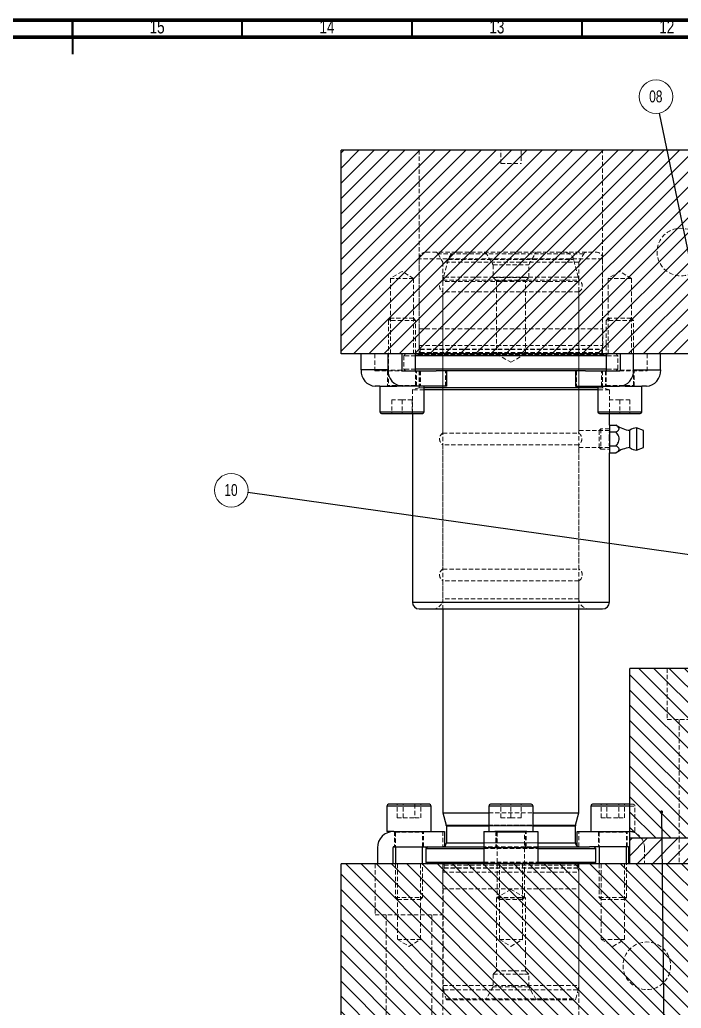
# Model space of a CAD drawing. Header units: millimetres. Extents: x 5 to 1512, y -497 to 895.
# Drawn here: x 734.5 to 929.2, y 604.3 to 895.1 of the extents above; entities that cross this region are included whole.
import ezdxf

# ---------------------------------------------------------------- set-up
doc = ezdxf.new("R2010")
doc.units = ezdxf.units.MM
doc.linetypes.add('HIDDEN', pattern=[1.905, 1.27, -0.635])
doc.styles.add('SLDTEXTSTYLE13', font='TXT', dxfattribs={"width": 0.75})
doc.dimstyles.new('SLDDIMSTYLE0', dxfattribs={"dimtxt": 3.5, "dimasz": 3.302, "dimexe": 0, "dimexo": 0.0625, "dimgap": 0.875, "dimtad": 1, "dimrnd": 1e-09, "dimzin": 12, "dimdsep": 46, "dimtxsty": 'SLDTEXTSTYLE13', "dimsah": 1, "dimcen": 0.09, "dimadec": 0, "dimazin": 3, "dimtfac": 1, "dimtofl": 0, "dimtmove": 0, "dimatfit": 3, "dimfxl": 1, "dimfrac": 2, "dimtolj": 1, "dimtzin": 12, "dimarcsym": 0})
doc.dimstyles.new('SLDDIMSTYLE2', dxfattribs={"dimtxt": 0.18, "dimasz": 1.016, "dimexe": 0, "dimexo": 0.0625, "dimgap": 0, "dimtad": 0, "dimtih": 1, "dimtoh": 1, "dimdec": 0, "dimrnd": 1e-09, "dimzin": 0, "dimdsep": 46, "dimtxsty": 'Standard', "dimblk1": 'DOT', "dimblk2": 'DOT', "dimsah": 1, "dimcen": 0.09, "dimadec": 0, "dimazin": 0, "dimtfac": 1.016, "dimtdec": 0, "dimtofl": 0, "dimtmove": 0, "dimatfit": 3, "dimldrblk": 'DOT', "dimfxl": 1, "dimfrac": 2, "dimtolj": 1, "dimtzin": 0, "dimarcsym": 0})

# ---------------------------------------------------------------- blocks, each defined once
blk = doc.blocks.new('_D_7')
at = {"color": 7, "linetype": 'Continuous', "lineweight": 18}
for p, q in [((1380.05, 646.78), (1449.33, 646.78)), ((1448.33, 646.78), (1448.33, 586.78)), ((900.05, 586.78), (1449.33, 586.78))]:
    blk.add_line(p, q, dxfattribs=at)
for points in [[(1448.33, 646.78), (1447.82, 643.48), (1448.84, 643.48)], [(1448.33, 586.78), (1448.84, 590.08), (1447.82, 590.08)]]:
    blk.add_solid(points, dxfattribs=at)
at = {"color": 7, "linetype": 'Continuous', "lineweight": 18, "insert": (1443.82, 614.68), "char_height": 3.5, "attachment_point": 1, "rotation": 90, "style": 'SLDTEXTSTYLE13'}
blk.add_mtext('60', dxfattribs=at)
blk = doc.blocks.new('_Dot')
at = {"color": 0, "linetype": 'ByBlock', "lineweight": -2}
blk.add_line((-0.5, 0), (-1, 0), dxfattribs=at)
at = {"color": 0, "linetype": 'ByBlock', "const_width": 0.5}
blk.add_lwpolyline([(-0.25, 0, 1), (0.25, 0, 1)], format="xyb", close=True, dxfattribs=at)
blk = doc.blocks.new('SW_NOTE_10')
at = {"color": 0, "linetype": 'Continuous', "lineweight": 0}
blk.add_circle((-1, 4.84), 4.94, dxfattribs=at)
at = {"color": 0, "linetype": 'Continuous', "lineweight": 0, "insert": (-1.07, 6.65), "char_height": 3.5, "attachment_point": 2, "style": 'SLDTEXTSTYLE13'}
blk.add_mtext('08', dxfattribs=at)
blk = doc.blocks.new('SW_NOTE_12')
at = {"color": 0, "linetype": 'Continuous', "lineweight": 0}
blk.add_circle((-4.89, 0.69), 4.94, dxfattribs=at)
at = {"color": 0, "linetype": 'Continuous', "lineweight": 0, "insert": (-4.96, 2.5), "char_height": 3.5, "attachment_point": 2, "style": 'SLDTEXTSTYLE13'}
blk.add_mtext('10', dxfattribs=at)

msp = doc.modelspace()

# ---------------------------------------------------------------- hatches: boundary and pattern name
at = {"linetype": 'Continuous', "lineweight": 18}
h = msp.add_hatch(dxfattribs=at)
h.set_pattern_fill('ANSI31', style=0)
h.paths.add_polyline_path([(829.05, 856.78), (829.05, 796.78), (980.55, 796.78), (980.55, 841.78), (977.05, 841.78), (977.05, 856.78)], flags=0)
h = msp.add_hatch(dxfattribs=at)
h.set_pattern_fill('ANSI31', angle=90, style=0)
h.paths.add_polyline_path([(914.05, 704.28), (914.05, 654.28), (954.05, 654.28), (954.05, 704.28)], flags=0)
h = msp.add_hatch(dxfattribs=at)
h.set_pattern_fill('ANSI31', style=0)
h.paths.add_polyline_path([(1079.55, 646.78), (1079.55, 654.28), (914.05, 654.28), (914.05, 646.78)], flags=0)
h = msp.add_hatch(dxfattribs=at)
h.set_pattern_fill('ANSI31', angle=90, style=0)
h.paths.add_polyline_path([(1079.55, 601.78), (1079.55, 646.78), (829.05, 646.78), (829.05, 586.78), (1076.55, 586.78), (1076.55, 601.78)], flags=0)

# ---------------------------------------------------------------- linework, layer by layer
at = {"color": 7, "linetype": 'Continuous', "lineweight": 70}
for p, q in [((5, 895), (1495, 895)), ((10, 890), (1490, 890))]:
    msp.add_line(p, q, dxfattribs=at)
at = {"color": 7, "linetype": 'Continuous', "lineweight": 35}
for p, q in [((750, 895.001), (750, 884.999)), ((750, 890), (750, 895)), ((800, 890), (800, 895)), ((850, 890), (850, 895)), ((900, 890), (900, 895))]:
    msp.add_line(p, q, dxfattribs=at)
at = {"color": 7, "linetype": 'Continuous', "lineweight": 25}
for p, q in [((977.05, 856.78), (829.05, 856.78)), ((829.05, 796.78), (829.05, 856.78)), ((980.55, 796.78), (829.05, 796.78)), ((834.978, 792.08), (834.978, 796.78)), ((842.928, 792.08), (842.928, 796.78)), ((846.912, 796.78), (846.912, 791.98)), ((851.007, 791.78), (851.007, 796.78)), ((907.093, 796.28), (851.007, 796.28)), ((907.093, 796.78), (907.093, 791.78)), ((911.189, 796.78), (911.189, 791.98)), ((915.172, 792.08), (915.172, 796.78)), ((923.122, 792.08), (923.122, 796.78)), ((842.928, 792.08), (834.978, 792.08)), ((847.085, 791.78), (857.076, 791.78)), ((907.093, 792.28), (851.007, 792.28)), ((879.05, 791.78), (857.076, 791.78)), ((860.076, 791.78), (860.076, 787.28)), ((901.024, 791.78), (879.05, 791.78)), ((898.025, 791.78), (898.025, 787.28)), ((901.024, 791.78), (911.015, 791.78)), ((915.172, 792.08), (923.122, 792.08)), ((840.507, 787.28), (839.135, 787.28)), ((840.507, 787.28), (840.507, 779.78)), ((840.507, 787.28), (845.456, 787.28)), ((847.085, 787.28), (845.456, 787.28)), ((860.076, 787.28), (847.085, 787.28)), ((853.507, 779.78), (853.507, 787.28)), ((904.593, 786.816), (853.507, 786.816)), ((904.593, 786.28), (853.507, 786.28)), ((898.025, 787.28), (911.015, 787.28)), ((904.593, 787.28), (904.593, 779.78)), ((912.645, 787.28), (911.015, 787.28)), ((912.645, 787.28), (917.593, 787.28)), ((917.593, 779.78), (917.593, 787.28)), ((918.965, 787.28), (917.593, 787.28)), ((850.05, 779.28), (850.05, 723.78)), ((908.05, 775.821), (908.05, 779.28)), ((908.05, 775.821), (910.05, 775.821)), ((908.05, 775.821), (908.05, 773.8)), ((910.05, 773.8), (908.05, 773.8)), ((908.05, 773.8), (908.05, 769.759)), ((914.05, 769.218), (914.05, 774.341)), ((918.05, 774.28), (916.05, 775.03)), ((916.05, 775.03), (916.05, 768.53)), ((918.05, 769.28), (918.05, 774.28)), ((908.05, 769.759), (908.05, 767.738)), ((908.05, 769.759), (910.05, 769.759)), ((916.05, 768.53), (918.05, 769.28)), ((908.05, 723.78), (908.05, 767.738)), ((908.05, 767.738), (910.05, 767.738)), ((859.05, 721.78), (859.05, 661.78)), ((899.05, 661.78), (899.05, 721.78)), ((954.05, 704.28), (914.05, 704.28)), ((914.05, 654.28), (914.05, 704.28)), ((842.55, 663.78), (842.55, 656.28)), ((855.55, 656.28), (855.55, 663.78)), ((872.55, 663.78), (872.55, 656.28)), ((885.55, 656.28), (885.55, 663.78)), ((902.55, 663.78), (902.55, 656.28)), ((859.05, 661.78), (860.023, 658.149)), ((859.05, 661.78), (872.55, 661.78)), ((885.55, 661.78), (893.193, 661.78)), ((893.193, 661.78), (899.05, 661.78)), ((898.078, 658.149), (899.05, 661.78)), ((860.05, 657.942), (860.05, 652.98)), ((898.05, 652.98), (898.05, 657.942)), ((844.55, 656.28), (842.55, 656.28)), ((844.55, 656.28), (859.55, 656.28)), ((859.55, 656.28), (859.55, 651.78)), ((871.1, 656.28), (874.36, 656.28)), ((871.1, 656.28), (871.1, 651.48)), ((883.741, 656.28), (874.36, 656.28)), ((883.741, 656.28), (887, 656.28)), ((887, 656.28), (887, 651.48)), ((898.55, 651.78), (898.55, 656.28)), ((898.55, 656.28), (913.55, 656.28)), ((913.55, 656.28), (914.05, 656.254)), ((844.35, 646.78), (844.35, 651.58)), ((844.55, 651.78), (855.876, 651.78)), ((845.05, 651.78), (845.05, 646.78)), ((853.05, 646.78), (853.05, 651.78)), ((854.55, 651.78), (854.05, 651.28)), ((855.876, 651.78), (871.1, 651.78)), ((887, 651.78), (902.225, 651.78)), ((913.55, 651.78), (902.225, 651.78)), ((904.05, 651.28), (903.55, 651.78)), ((905.05, 651.78), (905.05, 646.78)), ((913.05, 646.78), (913.05, 651.78)), ((913.75, 646.78), (913.75, 651.58)), ((1079.55, 654.28), (914.05, 654.28)), ((914.05, 646.78), (914.05, 654.28)), ((954.05, 654.28), (914.05, 654.28)), ((839.75, 651.48), (839.75, 646.78)), ((854.05, 651.28), (854.05, 647.28)), ((854.05, 651.28), (871.1, 651.28)), ((887, 651.48), (871.1, 651.48)), ((871.1, 651.48), (871.1, 646.78)), ((887, 651.48), (887, 646.78)), ((887, 651.28), (904.05, 651.28)), ((904.05, 647.28), (904.05, 651.28)), ((829.05, 586.78), (829.05, 646.78)), ((1079.55, 646.78), (829.05, 646.78)), ((854.05, 647.28), (854.55, 646.78)), ((854.05, 647.28), (871.1, 647.28)), ((887, 647.28), (896.728, 647.28)), ((896.728, 647.28), (904.05, 647.28)), ((903.55, 646.78), (904.05, 647.28)), ((1079.55, 646.78), (914.05, 646.78))]:
    msp.add_line(p, q, dxfattribs=at)
at = {"color": 7, "linetype": 'HIDDEN', "lineweight": 18}
for p, q in [((852.05, 856.78), (852.05, 796.78)), ((876.05, 852.78), (876.05, 856.78)), ((882.05, 856.78), (882.05, 852.78)), ((906.05, 796.78), (906.05, 856.78)), ((876.05, 852.78), (882.05, 852.78)), ((857.601, 826.28), (859.044, 823.78)), ((900.5, 826.28), (857.645, 826.28)), ((871.6, 826.78), (873.8, 822.969)), ((884.3, 822.969), (886.5, 826.78)), ((899.056, 823.78), (900.5, 826.28)), ((852.055, 824.78), (852.055, 804.18)), ((906.034, 824.78), (852.066, 824.78)), ((899.056, 823.78), (859.044, 823.78)), ((859.044, 823.78), (859.044, 818.512)), ((860.598, 824.556), (859.221, 819.416)), ((860.623, 824.556), (897.5, 824.556)), ((898.88, 819.416), (897.503, 824.556)), ((899.056, 818.512), (899.056, 823.78)), ((906.045, 804.18), (906.045, 824.78)), ((847.007, 821.073), (843.607, 819.03)), ((850.407, 819.03), (847.007, 821.073)), ((873.8, 822.969), (884.3, 822.969)), ((873.8, 822.969), (873.8, 819.28)), ((884.3, 819.28), (884.3, 822.969)), ((911.093, 821.073), (907.693, 819.03)), ((914.493, 819.03), (911.093, 821.073)), ((850.407, 819.03), (843.607, 819.03)), ((843.607, 819.03), (843.607, 796.78)), ((850.407, 796.78), (850.407, 819.03)), ((859.044, 818.512), (899.056, 818.512)), ((859.05, 818.121), (859.05, 721.78)), ((899.048, 818.121), (859.076, 818.121)), ((898.877, 819.416), (859.246, 819.416)), ((873.8, 819.28), (882.763, 819.28)), ((873.8, 819.28), (874.8, 818.28)), ((874.8, 818.28), (883.3, 818.28)), ((874.8, 818.28), (874.8, 796.78)), ((882.763, 819.28), (884.3, 819.28)), ((883.3, 818.28), (884.3, 819.28)), ((883.3, 796.78), (883.3, 818.28)), ((899.05, 721.78), (899.05, 818.121)), ((914.493, 819.03), (907.693, 819.03)), ((907.693, 819.03), (907.693, 796.78)), ((914.493, 796.78), (914.493, 819.03)), ((899.056, 815.048), (859.044, 815.048)), ((859.044, 815.048), (859.044, 773.512)), ((899.056, 774.28), (899.056, 815.048)), ((843.632, 807.28), (843.007, 806.655)), ((847.007, 806.655), (843.007, 806.655)), ((843.007, 806.655), (843.007, 787.48)), ((850.382, 807.28), (843.632, 807.28)), ((851.007, 806.655), (847.007, 806.655)), ((851.007, 806.655), (850.382, 807.28)), ((851.007, 796.78), (851.007, 806.655)), ((907.718, 807.28), (907.093, 806.655)), ((911.093, 806.655), (907.093, 806.655)), ((907.093, 806.655), (907.093, 796.78)), ((907.629, 806.655), (908.171, 807.28)), ((914.468, 807.28), (907.718, 807.28)), ((915.093, 806.655), (911.093, 806.655)), ((914.016, 807.28), (914.557, 806.655)), ((915.093, 806.655), (914.468, 807.28)), ((915.093, 787.48), (915.093, 806.655)), ((852.04, 804.18), (906.06, 804.18)), ((852.04, 804.18), (852.04, 799.28)), ((906.06, 799.28), (906.06, 804.18)), ((852.04, 799.28), (906.06, 799.28)), ((852.04, 799.28), (852.32, 798.236)), ((852.34, 798.081), (852.34, 797.175)), ((852.365, 798.236), (905.736, 798.236)), ((852.386, 798.081), (905.715, 798.081)), ((852.386, 797.175), (905.715, 797.175)), ((905.76, 797.175), (905.76, 798.081)), ((905.781, 798.236), (906.06, 799.28)), ((838.962, 796.78), (838.962, 791.98)), ((848.05, 796.78), (847.55, 796.28)), ((851.007, 796.28), (847.55, 796.28)), ((847.55, 796.28), (847.55, 792.28)), ((850.24, 796.78), (851.657, 796.581)), ((906.444, 796.581), (851.702, 796.581)), ((851.74, 796.575), (906.36, 796.575)), ((874.8, 796.78), (879.05, 794.326)), ((879.05, 794.326), (883.3, 796.78)), ((906.444, 796.581), (907.86, 796.78)), ((910.55, 796.28), (907.093, 796.28)), ((910.55, 796.28), (910.05, 796.78)), ((910.55, 792.28), (910.55, 796.28)), ((919.139, 796.78), (919.139, 791.98)), ((834.978, 792.08), (842.928, 792.08)), ((846.912, 791.98), (838.962, 791.98)), ((839.135, 791.78), (847.085, 791.78)), ((842.757, 791.78), (842.757, 787.28)), ((851.007, 792.28), (847.55, 792.28)), ((847.55, 792.28), (848.05, 791.78)), ((851.007, 787.48), (851.007, 791.78)), ((851.257, 787.28), (851.257, 791.78)), ((852.05, 791.78), (852.05, 786.816)), ((852.126, 791.78), (852.126, 787.28)), ((852.427, 791.78), (852.427, 787.28)), ((859.775, 787.28), (859.775, 791.78)), ((898.326, 791.78), (898.326, 787.28)), ((905.674, 787.28), (905.674, 791.78)), ((905.975, 791.78), (905.975, 787.28)), ((906.05, 786.816), (906.05, 791.78)), ((906.843, 791.78), (906.843, 787.28)), ((910.55, 792.28), (907.093, 792.28)), ((907.093, 791.78), (907.093, 787.48)), ((910.05, 791.78), (910.55, 792.28)), ((911.015, 791.78), (918.965, 791.78)), ((911.189, 791.98), (919.139, 791.98)), ((915.172, 792.08), (923.122, 792.08)), ((915.343, 787.28), (915.343, 791.78)), ((850.963, 787.48), (843.007, 787.48)), ((851.007, 787.48), (843.052, 787.48)), ((852.05, 786.816), (850.05, 786.28)), ((853.507, 786.28), (850.05, 786.28)), ((850.05, 786.28), (850.05, 779.28)), ((853.507, 786.816), (852.05, 786.816)), ((906.05, 786.816), (904.593, 786.816)), ((908.05, 786.28), (904.593, 786.28)), ((908.05, 786.28), (906.05, 786.816)), ((907.093, 787.48), (915.049, 787.48)), ((907.105, 787.48), (915.082, 787.48)), ((908.05, 779.28), (908.05, 786.28)), ((847.007, 783.28), (844.007, 783.28)), ((844.007, 783.28), (844.007, 779.28)), ((847.007, 783.28), (847.007, 779.28)), ((850.007, 783.28), (847.007, 783.28)), ((850.007, 783.28), (850.007, 779.28)), ((911.093, 783.28), (908.093, 783.28)), ((908.093, 779.28), (908.093, 783.28)), ((911.093, 783.28), (911.093, 779.28)), ((914.093, 783.28), (911.093, 783.28)), ((914.093, 783.28), (914.093, 779.28)), ((853.507, 779.78), (840.507, 779.78)), ((840.518, 779.78), (853.496, 779.78)), ((917.593, 779.78), (904.593, 779.78)), ((904.604, 779.78), (917.582, 779.78)), ((908.05, 774.28), (899.056, 774.28)), ((905.55, 774.78), (905.05, 774.28)), ((905.05, 774.28), (905.05, 769.28)), ((905.55, 774.78), (905.55, 768.78)), ((908.05, 774.78), (905.55, 774.78)), ((859.044, 773.512), (898.975, 773.512)), ((907.946, 772.062), (907.944, 771.588)), ((898.975, 770.048), (859.044, 770.048)), ((859.044, 770.048), (859.044, 733.512)), ((899.056, 733.512), (899.056, 769.28)), ((899.056, 769.28), (908.05, 769.28)), ((905.05, 769.28), (905.55, 768.78)), ((905.55, 768.78), (908.05, 768.78)), ((859.044, 733.512), (899.056, 733.512)), ((899.056, 730.048), (859.044, 730.048)), ((859.044, 730.048), (859.044, 724.78)), ((899.056, 724.78), (899.056, 730.048)), ((899.045, 724.78), (859.056, 724.78)), ((879.05, 723.78), (850.05, 723.78)), ((908.05, 723.78), (879.05, 723.78)), ((925.05, 704.28), (925.05, 689.28)), ((925.05, 689.28), (943.05, 689.28)), ((928.55, 689.28), (928.55, 654.28)), ((842.55, 663.78), (844.454, 663.78)), ((844.454, 663.78), (855.55, 663.78)), ((845.586, 660.28), (845.586, 664.28)), ((847.318, 660.28), (847.318, 664.28)), ((850.782, 664.28), (850.782, 660.28)), ((852.515, 660.28), (852.515, 664.28)), ((872.55, 663.78), (874.454, 663.78)), ((872.575, 663.78), (885.548, 663.78)), ((874.454, 663.78), (885.55, 663.78)), ((876.05, 660.28), (876.05, 664.28)), ((879.05, 660.28), (879.05, 664.28)), ((882.05, 660.28), (882.05, 664.28)), ((902.55, 663.78), (904.454, 663.78)), ((904.454, 663.78), (915.548, 663.78)), ((905.586, 660.28), (905.586, 664.28)), ((907.318, 660.28), (907.318, 664.28)), ((910.782, 660.28), (910.782, 664.28)), ((912.514, 660.28), (912.514, 664.28)), ((915.55, 656.28), (915.55, 663.78)), ((845.586, 660.28), (847.318, 660.28)), ((847.318, 660.28), (850.782, 660.28)), ((850.782, 660.28), (852.515, 660.28)), ((872.55, 661.78), (885.55, 661.78)), ((876.05, 660.28), (879.05, 660.28)), ((879.05, 660.28), (882.05, 660.28)), ((905.586, 660.28), (907.318, 660.28)), ((907.318, 660.28), (910.782, 660.28)), ((910.782, 660.28), (912.514, 660.28)), ((892.505, 658.149), (860.023, 658.149)), ((898.05, 657.942), (860.05, 657.942)), ((872.55, 658.149), (885.55, 658.149)), ((872.55, 657.942), (885.55, 657.942)), ((898.078, 658.149), (892.505, 658.149)), ((844.8, 656.28), (844.8, 651.78)), ((845.05, 656.08), (845.05, 651.78)), ((845.076, 656.08), (853.048, 656.08)), ((853.05, 651.78), (853.05, 656.08)), ((853.3, 651.78), (853.3, 656.28)), ((859.05, 656.28), (859.05, 651.78)), ((874.606, 656.28), (874.606, 651.78)), ((874.8, 656.28), (874.8, 651.78)), ((875.05, 656.08), (875.05, 636.905)), ((875.076, 656.08), (883.048, 656.08)), ((883.05, 656.08), (875.095, 656.08)), ((883.05, 636.905), (883.05, 656.08)), ((883.3, 651.78), (883.3, 656.28)), ((883.495, 651.78), (883.495, 656.28)), ((899.05, 651.78), (899.05, 656.28)), ((904.8, 656.28), (904.8, 651.78)), ((905.05, 656.08), (905.05, 651.78)), ((905.076, 656.08), (913.048, 656.08)), ((913.05, 651.78), (913.05, 656.08)), ((913.3, 651.78), (913.3, 656.28)), ((915.55, 656.28), (913.55, 656.28)), ((865.615, 652.98), (860.05, 652.98)), ((898.05, 652.98), (865.615, 652.98)), ((871.1, 652.98), (887, 652.98)), ((887, 651.78), (871.1, 651.78)), ((887, 651.58), (871.1, 651.58)), ((928.55, 654.28), (928.55, 646.78)), ((871.1, 651.48), (887, 651.48)), ((871.1, 651.28), (887, 651.28)), ((918.35, 651.48), (918.35, 646.78)), ((839.05, 646.78), (839.05, 631.78)), ((845.05, 646.78), (845.05, 636.905)), ((845.65, 646.78), (845.65, 624.53)), ((852.45, 624.53), (852.45, 646.78)), ((853.05, 636.905), (853.05, 646.78)), ((858.717, 646.979), (857.3, 646.78)), ((858.742, 646.979), (899.381, 646.979)), ((899.3, 646.985), (858.8, 646.985)), ((859.05, 646.78), (859.05, 586.78)), ((859.4, 646.385), (859.4, 645.628)), ((859.425, 646.385), (898.698, 646.385)), ((871.1, 647.28), (887, 647.28)), ((875.65, 646.78), (875.65, 624.53)), ((882.45, 624.53), (882.45, 646.78)), ((898.7, 645.628), (898.7, 646.385)), ((899.05, 586.78), (899.05, 646.78)), ((900.8, 646.78), (899.384, 646.979)), ((905.05, 646.78), (905.05, 636.905)), ((905.65, 646.78), (905.65, 624.53)), ((912.45, 624.53), (912.45, 646.78)), ((913.05, 636.905), (913.05, 646.78)), ((859.38, 645.472), (859.06, 644.28)), ((859.06, 644.28), (899.04, 644.28)), ((859.06, 644.28), (859.06, 639.38)), ((859.405, 645.472), (898.718, 645.472)), ((859.425, 645.628), (898.698, 645.628)), ((899.04, 644.28), (898.721, 645.472)), ((899.04, 639.38), (899.04, 644.28)), ((859.06, 639.38), (893.185, 639.38)), ((859.08, 639.38), (859.08, 610.938)), ((879.05, 639.233), (874.8, 636.78)), ((883.3, 636.78), (879.05, 639.233)), ((893.185, 639.38), (899.04, 639.38)), ((899.02, 610.938), (899.02, 639.38)), ((845.05, 636.905), (853.05, 636.905)), ((845.05, 636.905), (845.675, 636.28)), ((845.675, 636.28), (852.425, 636.28)), ((852.425, 636.28), (853.05, 636.905)), ((882.056, 636.78), (874.8, 636.78)), ((874.8, 636.78), (874.8, 615.28)), ((875.05, 636.905), (883.05, 636.905)), ((875.05, 636.905), (875.675, 636.28)), ((875.675, 636.28), (882.425, 636.28)), ((883.3, 636.78), (882.056, 636.78)), ((882.425, 636.28), (883.05, 636.905)), ((883.3, 615.28), (883.3, 636.78)), ((905.05, 636.905), (913.05, 636.905)), ((905.05, 636.905), (905.675, 636.28)), ((905.675, 636.28), (911.437, 636.28)), ((911.437, 636.28), (912.425, 636.28)), ((912.425, 636.28), (913.05, 636.905)), ((839.05, 631.78), (859.05, 631.78)), ((842.3, 631.78), (842.3, 586.78)), ((855.8, 586.78), (855.8, 631.78)), ((845.65, 624.53), (852.45, 624.53)), ((845.65, 624.53), (849.05, 622.487)), ((849.05, 622.487), (852.45, 624.53)), ((875.65, 624.53), (882.45, 624.53)), ((875.65, 624.53), (879.05, 622.487)), ((879.05, 622.487), (882.45, 624.53)), ((905.65, 624.53), (912.45, 624.53)), ((905.65, 624.53), (909.05, 622.487)), ((909.05, 622.487), (912.45, 624.53)), ((874.8, 615.28), (873.8, 614.28)), ((882.763, 614.28), (873.8, 614.28)), ((873.8, 614.28), (873.8, 610.59)), ((883.3, 615.28), (874.8, 615.28)), ((884.3, 614.28), (882.763, 614.28)), ((884.3, 614.28), (883.3, 615.28)), ((884.3, 610.59), (884.3, 614.28)), ((859.106, 610.938), (899.018, 610.938)), ((859.251, 609.644), (859.959, 607.002)), ((859.276, 609.644), (898.847, 609.644)), ((873.8, 610.59), (871.6, 606.78)), ((884.3, 610.59), (873.8, 610.59)), ((886.5, 606.78), (884.3, 610.59)), ((898.142, 607.002), (898.85, 609.644)), ((859.959, 607.002), (898.142, 607.002))]:
    msp.add_line(p, q, dxfattribs=at)
at = {"color": 8, "linetype": 'Continuous', "lineweight": 25}
for p, q in [((840.507, 779.78), (847.007, 779.78)), ((847.007, 779.78), (853.507, 779.78)), ((904.593, 779.78), (911.093, 779.78)), ((911.093, 779.78), (917.593, 779.78)), ((850.05, 723.78), (908.05, 723.78)), ((855.55, 663.78), (842.55, 663.78)), ((885.55, 663.78), (872.55, 663.78)), ((914.05, 663.78), (902.55, 663.78)), ((860.023, 658.149), (872.55, 658.149)), ((860.05, 657.942), (872.55, 657.942)), ((885.55, 658.149), (898.078, 658.149)), ((885.55, 657.942), (892.485, 657.942)), ((892.485, 657.942), (898.05, 657.942)), ((860.05, 652.98), (871.1, 652.98)), ((887, 652.98), (898.05, 652.98))]:
    msp.add_line(p, q, dxfattribs=at)
at = {"color": 7, "linetype": 'HIDDEN', "lineweight": 18}
for centre in [(929.05, 826.78), (919.05, 616.78)]:
    msp.add_circle(centre, 7, dxfattribs=at)
for centre, radius, start, end in [((854.055, 824.78), 2, 90, 180), ((856.735, 825.78), 1, 30, 90), ((863.496, 823.78), 3, 90, 165), ((894.605, 823.78), 3, 15, 90), ((901.366, 825.78), 1, 90, 150), ((904.045, 824.78), 2, 0, 90), ((860.044, 816.78), 2, 120, 240), ((864.05, 818.121), 5, 165, 180), ((894.05, 818.121), 5, 0, 15), ((898.056, 816.78), 2, 300, 60), ((851.74, 797.175), 0.6, 270, 0), ((851.74, 798.081), 0.6, 0, 15), ((906.36, 798.081), 0.6, 165, 180), ((906.36, 797.175), 0.6, 180, 270), ((851.74, 797.175), 0.6, 262, 270), ((906.36, 797.175), 0.6, 270, 278), ((839.15, 791.967), 0.188, 176.18827, 265.59953), ((918.951, 791.967), 0.188, 274.40851, 3.80857), ((842.807, 787.48), 0.2, 270, 0), ((851.207, 787.48), 0.2, 180, 270), ((906.893, 787.48), 0.2, 270, 0), ((915.293, 787.48), 0.2, 180, 270), ((860.044, 771.78), 2, 120, 240), ((860.044, 731.78), 2, 120, 240), ((898.056, 731.78), 2, 300, 60), ((856.044, 724.78), 3, 270, 0), ((902.056, 724.78), 3, 180, 270), ((915.05, 663.78), 0.5, 0, 90), ((844.85, 656.08), 0.2, 0, 90), ((853.25, 656.08), 0.2, 90, 180), ((874.85, 656.08), 0.2, 0, 90), ((883.25, 656.08), 0.2, 90, 180), ((904.85, 656.08), 0.2, 0, 90), ((913.25, 656.08), 0.2, 90, 180), ((913.55, 651.48), 4.8, 0, 84.02084), ((858.85, 652.98), 1.2, 270, 305.68533), ((899.25, 652.98), 1.2, 234.31467, 270), ((858.8, 646.385), 0.6, 90, 98), ((858.8, 646.385), 0.6, 0, 90), ((899.3, 646.385), 0.6, 90, 180), ((899.3, 646.385), 0.6, 82, 90), ((858.8, 645.628), 0.6, 345, 0), ((899.3, 645.628), 0.6, 180, 195), ((864.08, 610.938), 5, 180, 195), ((894.02, 610.938), 5, 345, 0), ((860.248, 607.08), 0.3, 195, 270), ((897.852, 607.08), 0.3, 270, 345)]:
    msp.add_arc(centre, radius, start, end, dxfattribs=at)
at = {"color": 7, "linetype": 'Continuous', "lineweight": 25}
for centre, radius, start, end in [((839.482, 791.78), 4.513, 176.18831, 265.59851), ((847.432, 791.78), 4.513, 176.18908, 265.59815), ((847.1, 791.967), 0.188, 176.1844, 265.6034), ((910.669, 791.78), 4.513, 274.4018, 3.81138), ((911.001, 791.967), 0.188, 274.40799, 3.80421), ((918.619, 791.78), 4.513, 274.40188, 3.8113), ((841.007, 779.78), 0.5, 180, 270), ((853.007, 779.78), 0.5, 270, 0), ((905.093, 779.78), 0.5, 180, 270), ((917.093, 779.78), 0.5, 270, 0), ((914.783, 782.469), 8.161, 234.49167, 264.84636), ((916.05, 771.78), 3.25, 90, 127.97987), ((914.783, 761.09), 8.161, 95.15364, 125.53745), ((916.05, 771.78), 3.25, 232.02013, 270), ((852.05, 723.78), 2, 180, 270), ((906.05, 723.78), 2, 270, 0), ((843.05, 663.78), 0.5, 90, 180), ((855.05, 663.78), 0.5, 0, 90), ((873.05, 663.78), 0.5, 90, 180), ((885.05, 663.78), 0.5, 0, 90), ((903.05, 663.78), 0.5, 90, 180), ((859.25, 657.942), 0.8, 0, 15), ((898.85, 657.942), 0.8, 165, 180), ((844.55, 651.48), 4.8, 90, 180), ((844.55, 651.58), 0.2, 90, 180), ((858.85, 652.98), 1.2, 305.68533, 0), ((899.25, 652.98), 1.2, 180, 234.31467), ((913.55, 651.58), 0.2, 0, 90)]:
    msp.add_arc(centre, radius, start, end, dxfattribs=at)
at = {"color": 7, "linetype": 'HIDDEN', "lineweight": 18}
for points, knots in [([(854.055, 826.78), (854.136, 826.78), (854.302, 826.78), (855.456, 826.78), (856.818, 826.78), (858.536, 826.78), (861.25, 826.78), (864.593, 826.78), (867.533, 826.78), (870.537, 826.78), (874.386, 826.78), (877.526, 826.78), (879.05, 826.78)], [0, 0, 0, 0, 0.1164775, 0.2399322, 0.3043015, 0.3686843, 0.4999998, 0.6313159, 0.6956852, 0.7600676, 0.8835226, 1, 1, 1, 1]), ([(879.05, 826.78), (880.575, 826.78), (883.715, 826.78), (887.563, 826.78), (890.568, 826.78), (893.507, 826.78), (896.851, 826.78), (899.564, 826.78), (901.283, 826.78), (902.645, 826.78), (903.798, 826.78), (903.965, 826.78), (904.045, 826.78)], [0, 0, 0, 0, 0.11647746, 0.23993213, 0.30430123, 0.36868421, 0.50000001, 0.63131574, 0.69568502, 0.76006793, 0.88352242, 1, 1, 1, 1]), ([(899.056, 774.28), (899.053, 774.252), (899.046, 774.197), (899.006, 773.858), (898.982, 773.589), (898.975, 773.512)], [0, 0, 0, 0, 0.4163711, 0.8326637, 1, 1, 1, 1]), ([(907.942, 771.78), (907.945, 772.06), (907.95, 772.621), (907.984, 773.369), (908.021, 773.935), (908.047, 774.237), (908.049, 774.267), (908.05, 774.28)], [0, 0, 0, 0, 0.2141516, 0.4282815, 0.6429138, 0.857873, 1, 1, 1, 1]), ([(898.975, 773.512), (899.155, 773.374), (899.517, 773.099), (899.834, 772.47), (899.938, 771.797), (899.852, 771.192), (899.628, 770.67), (899.325, 770.289), (899.072, 770.115), (898.975, 770.048)], [0, 0, 0, 0, 0.174235, 0.349101, 0.5032319, 0.6338379, 0.7633771, 0.9089549, 1, 1, 1, 1]), ([(908.05, 769.28), (908.048, 769.307), (908.043, 769.362), (908.009, 769.792), (907.971, 770.424), (907.946, 771.128), (907.944, 771.594), (907.942, 771.78)], [0, 0, 0, 0, 0.2141522, 0.428285, 0.6429151, 0.8578755, 1, 1, 1, 1]), ([(898.975, 770.048), (898.993, 769.865), (899.028, 769.499), (899.054, 769.3), (899.056, 769.284), (899.056, 769.28)], [0, 0, 0, 0, 0.4186306, 0.8373393, 1, 1, 1, 1]), ([(915.05, 664.28), (914.961, 664.28), (914.822, 664.28), (914.32, 664.28), (914.058, 664.28), (914.05, 664.28)], [0, 0, 0, 0, 0.6435765, 0.9900263, 1, 1, 1, 1]), ([(860.248, 606.78), (860.326, 606.78), (860.478, 606.78), (861.671, 606.78), (863.425, 606.78), (865.682, 606.78), (868.39, 606.78), (871.58, 606.78), (875.197, 606.78), (879.05, 606.78), (882.905, 606.78), (886.515, 606.78), (889.732, 606.78), (891.491, 606.78), (892.345, 606.78)], [0, 0, 0, 0, 0.08757278, 0.17332583, 0.25565595, 0.3333332, 0.41101084, 0.49334114, 0.57909425, 0.66666686, 0.75423947, 0.83999258, 0.92232287, 1, 1, 1, 1]), ([(892.345, 606.78), (893.114, 606.78), (894.697, 606.78), (896.424, 606.78), (897.624, 606.78), (897.776, 606.78), (897.852, 606.78)], [0, 0, 0, 0, 0.2330323, 0.4800226, 0.7372817, 1, 1, 1, 1])]:
    msp.add_open_spline(points, degree=3, knots=knots, dxfattribs=at)
at = {"color": 7, "linetype": 'Continuous', "lineweight": 25}
for points, knots in [([(841.032, 779.28), (841.036, 779.28), (841.049, 779.28), (841.699, 779.28), (842.961, 779.28), (844.289, 779.28), (845.444, 779.28), (846.663, 779.28), (848.247, 779.28), (849.314, 779.28), (850.007, 779.28)], [0, 0, 0, 0, 0.0702037, 0.2498359, 0.4294691, 0.5261681, 0.6249185, 0.7236704, 0.820369, 1, 1, 1, 1]), ([(850.007, 779.28), (850.62, 779.28), (851.563, 779.28), (852.404, 779.28), (852.833, 779.28), (853.024, 779.28), (852.99, 779.28), (852.983, 779.28)], [0, 0, 0, 0, 0.3590272, 0.5522988, 0.7496715, 0.947044, 1, 1, 1, 1]), ([(905.118, 779.28), (905.111, 779.28), (905.077, 779.28), (905.268, 779.28), (905.697, 779.28), (906.538, 779.28), (907.48, 779.28), (908.093, 779.28)], [0, 0, 0, 0, 0.052956, 0.250329, 0.4477013, 0.640972, 1, 1, 1, 1]), ([(908.093, 779.28), (908.787, 779.28), (909.854, 779.28), (911.438, 779.28), (912.657, 779.28), (913.812, 779.28), (915.14, 779.28), (916.402, 779.28), (917.052, 779.28), (917.065, 779.28), (917.069, 779.28)], [0, 0, 0, 0, 0.1796319, 0.2763315, 0.3750821, 0.4738335, 0.5705323, 0.7501645, 0.9297964, 1, 1, 1, 1]), ([(910.05, 773.8), (910.309, 773.989), (910.706, 774.277), (910.967, 774.738), (910.853, 775.169), (910.464, 775.52), (910.154, 775.746), (910.05, 775.821)], [0, 0, 0, 0, 0.30593596, 0.46790719, 0.63110211, 0.87648425, 1, 1, 1, 1]), ([(910.05, 769.759), (910.286, 770.102), (910.669, 770.66), (910.904, 771.381), (910.937, 771.963), (910.758, 772.776), (910.332, 773.393), (910.05, 773.8)], [0, 0, 0, 0, 0.27899265, 0.45384053, 0.50032033, 0.6699561, 1, 1, 1, 1]), ([(910.05, 767.738), (910.309, 767.927), (910.706, 768.215), (910.967, 768.676), (910.853, 769.107), (910.464, 769.458), (910.154, 769.683), (910.05, 769.759)], [0, 0, 0, 0, 0.3059354, 0.4679071, 0.6311034, 0.8764845, 1, 1, 1, 1]), ([(852.05, 721.78), (852.138, 721.78), (852.317, 721.78), (853.563, 721.78), (855.034, 721.78), (856.891, 721.78), (859.822, 721.78), (863.434, 721.78), (866.609, 721.78), (869.855, 721.78), (874.012, 721.78), (877.404, 721.78), (879.05, 721.78)], [0, 0, 0, 0, 0.1164776, 0.2399321, 0.3043143, 0.368684, 0.5000002, 0.6313155, 0.695698, 0.7600677, 0.8835225, 1, 1, 1, 1]), ([(879.05, 721.78), (880.697, 721.78), (884.089, 721.78), (888.246, 721.78), (891.492, 721.78), (894.667, 721.78), (898.279, 721.78), (901.21, 721.78), (903.067, 721.78), (904.538, 721.78), (905.784, 721.78), (905.963, 721.78), (906.05, 721.78)], [0, 0, 0, 0, 0.1164776, 0.239932, 0.3043143, 0.368684, 0.4999999, 0.6313158, 0.6956981, 0.760068, 0.8835224, 1, 1, 1, 1]), ([(849.05, 664.28), (848.296, 664.28), (847.135, 664.28), (845.738, 664.28), (844.776, 664.28), (844.002, 664.28), (843.254, 664.28), (843.131, 664.28), (843.05, 664.28)], [0, 0, 0, 0, 0.2394559, 0.3683606, 0.5000012, 0.6316403, 0.760543, 1, 1, 1, 1]), ([(855.05, 664.28), (854.97, 664.28), (854.847, 664.28), (854.099, 664.28), (853.324, 664.28), (852.363, 664.28), (850.966, 664.28), (849.805, 664.28), (849.05, 664.28)], [0, 0, 0, 0, 0.2394568, 0.3683612, 0.5000005, 0.6316388, 0.7605437, 1, 1, 1, 1]), ([(885.05, 664.28), (884.97, 664.28), (884.847, 664.28), (884.099, 664.28), (883.324, 664.28), (882.363, 664.28), (880.966, 664.28), (879.05, 664.28), (877.135, 664.28), (875.738, 664.28), (874.776, 664.28), (874.002, 664.28), (873.254, 664.28), (873.131, 664.28), (873.05, 664.28)], [0, 0, 0, 0, 0.1197284, 0.1841806, 0.2500002, 0.3158192, 0.3802717, 0.4999997, 0.6197277, 0.6841801, 0.7500004, 0.81582, 0.8802714, 1, 1, 1, 1]), ([(909.05, 664.28), (908.296, 664.28), (907.135, 664.28), (905.738, 664.28), (904.776, 664.28), (904.002, 664.28), (903.254, 664.28), (903.131, 664.28), (903.05, 664.28)], [0, 0, 0, 0, 0.2394574, 0.3683608, 0.5000001, 0.6316391, 0.7605434, 1, 1, 1, 1]), ([(914.05, 664.28), (913.811, 664.28), (913.324, 664.28), (912.361, 664.28), (910.967, 664.28), (909.806, 664.28), (909.05, 664.28)], [0, 0, 0, 0, 0.20373102, 0.41337225, 0.6186563, 1, 1, 1, 1])]:
    msp.add_open_spline(points, degree=3, knots=knots, dxfattribs=at)

# ---------------------------------------------------------------- block references
at = {"color": 7, "linetype": 'Continuous', "lineweight": 0}
for name, p in [('SW_NOTE_10', (922.762, 867.668)), ('SW_NOTE_12', (801.63, 756.004))]:
    msp.add_blockref(name, p, dxfattribs=at)

# ---------------------------------------------------------------- texts
at = {"color": 7, "linetype": 'Continuous', "lineweight": 0, "char_height": 3.9688, "attachment_point": 2, "style": 'SLDTEXTSTYLE13'}
for s, insert in [('15', (774.92, 895.06)), ('14', (824.92, 895.06)), ('13', (874.92, 895.06)), ('12', (924.92, 895.06))]:
    msp.add_mtext(s, dxfattribs=dict(at, insert=insert))

# ---------------------------------------------------------------- dimensions: what is measured, and where the dimension line sits
at = {"color": 7, "linetype": 'Continuous', "lineweight": 18}
dim = msp.add_linear_dim(base=(1448.331, 586.78), p1=(1379.05, 646.78), p2=(899.05, 586.78), angle=90, dimstyle='SLDDIMSTYLE0', dxfattribs=at)
dim.commit()
dim.dimension.update_dxf_attribs({"geometry": '_D_7', "text_midpoint": (1448.331, 617.264), "dimtype": 160})

# ---------------------------------------------------------------- leaders
at = {"color": 7, "linetype": 'Continuous', "lineweight": 0}
for points in [[(941.084, 779.209), (922.762, 867.668)], [(942.866, 736.091), (801.63, 756.004)], [(923.341, 661.978), (925.779, 447.043)]]:
    msp.add_leader(points, dimstyle='SLDDIMSTYLE2', dxfattribs=at)

doc.saveas('drawing.dxf')
